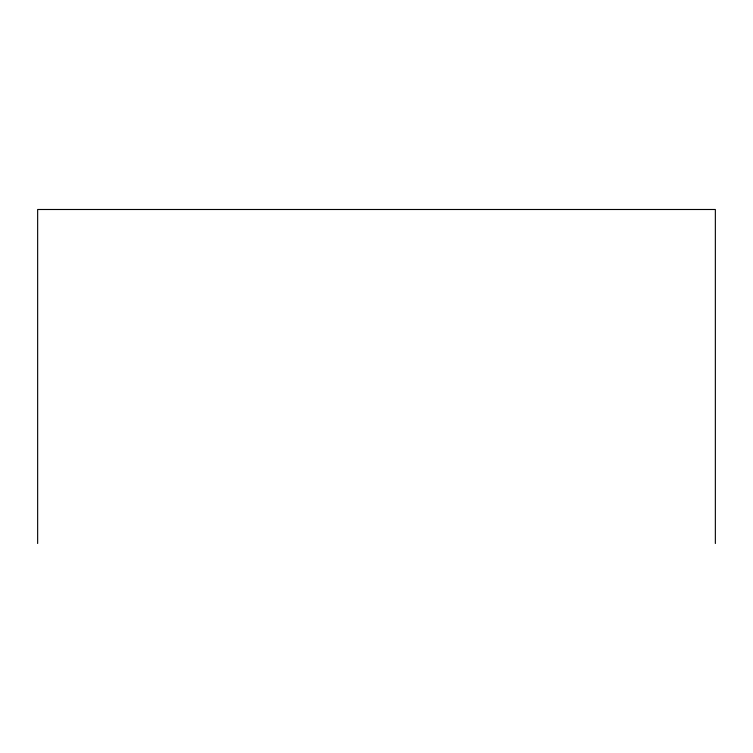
<?xml version="1.0" encoding="UTF-8"?>
<svg xmlns="http://www.w3.org/2000/svg" width="753" height="753" viewBox="0 0 753 753"><rect width="100%" height="100%" fill="white"/><g stroke="black" fill="none" stroke-linecap="round" stroke-linejoin="round"><path stroke-width="1.13" d="M715.35 543.506L715.35 209.494L37.65 209.494L37.65 543.506"/></g></svg>
